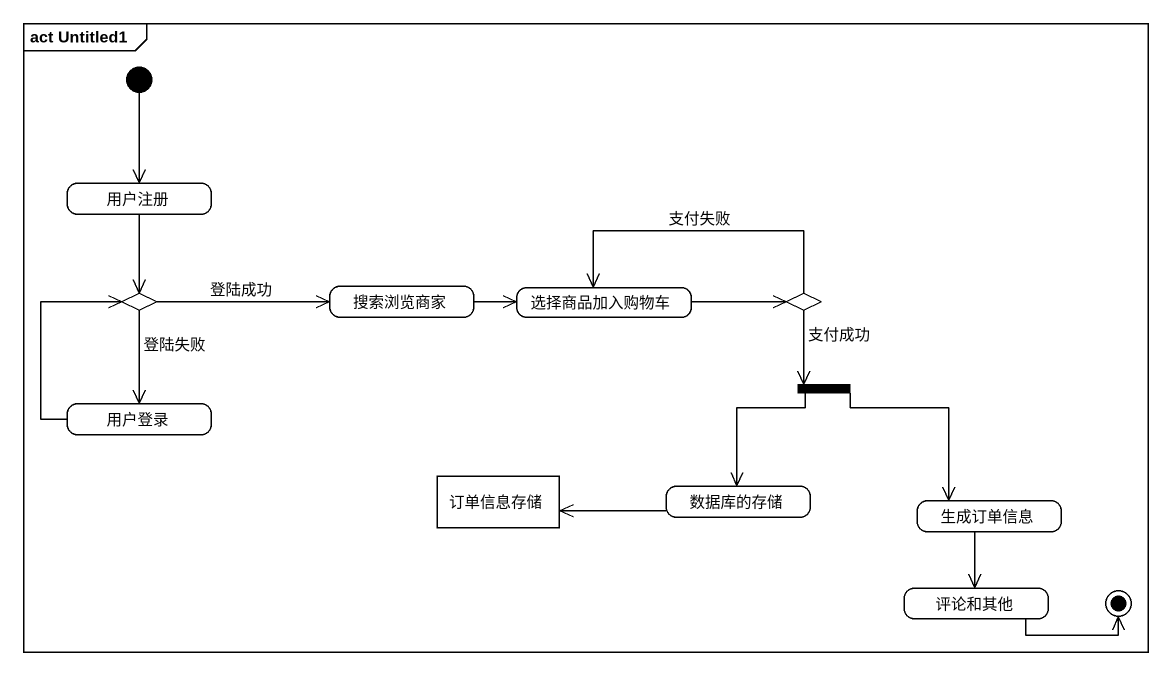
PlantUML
@startuml
mainframe act Untitled1
hide empty description
state 用户注册
state choice1 <<choice>>
state 搜索浏览商家
state 选择商品加入购物车
state choice2 <<choice>>
state 用户登录
state fork1 <<fork>>
state 订单信息存储 <<object>>
state 数据库的存储
state 生成订单信息
state 评论和其他
[*] --> 用户注册
用户注册 --> choice1
choice1 -right-> 搜索浏览商家 : 登陆成功
choice1 --> 用户登录 : 登陆失败
搜索浏览商家 -right-> 选择商品加入购物车
选择商品加入购物车 -right-> choice2
choice2 -left-> 选择商品加入购物车 : 支付失败
choice2 --> fork1 : 支付成功
用户登录 -up-> choice1
fork1 --> 数据库的存储
fork1 --> 生成订单信息
数据库的存储 -left-> 订单信息存储
生成订单信息 --> 评论和其他
评论和其他 -right-> [*]
@enduml
